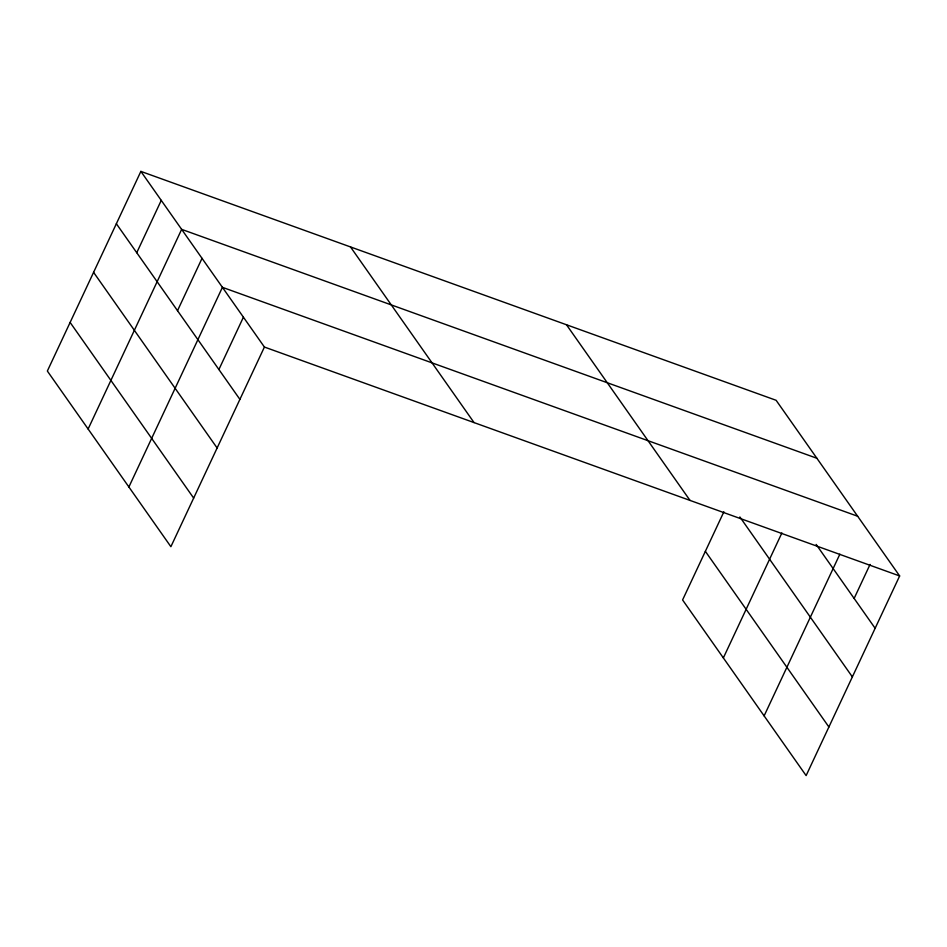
<?xml version="1.0" encoding="UTF-8"?>
<svg xmlns="http://www.w3.org/2000/svg" width="947" height="947" viewBox="0 0 947 947"><rect width="100%" height="100%" fill="white"/><g stroke="black" fill="none" stroke-linecap="round" stroke-linejoin="round"><path stroke-width="1.42" d="M140.878 171.395L47.35 371.046L170.886 546.703L264.414 347.052L140.878 171.395L776.114 400.297L899.65 575.954L806.122 775.605L682.586 599.948L723.887 511.794M136.747 252.707L161.262 200.373M88.118 429.015L181.646 229.363L816.882 458.265M177.515 310.675L202.031 258.342M128.887 486.983L222.415 287.332L857.651 516.233M218.899 369.519L243.415 317.186M723.354 657.916L781.902 532.936M764.122 715.885L839.871 554.173M854.135 598.433L870.068 564.412M264.414 347.052L899.65 575.954M816.148 544.418L875.135 628.287M739.867 516.944L852.359 676.904M566.484 324.762L690.02 500.418M705.361 551.332L828.897 726.988M350.497 246.93L474.045 422.587M116.363 223.729L239.899 399.385M93.587 272.345L217.123 448.002M70.125 322.43L193.662 498.086"/></g></svg>
